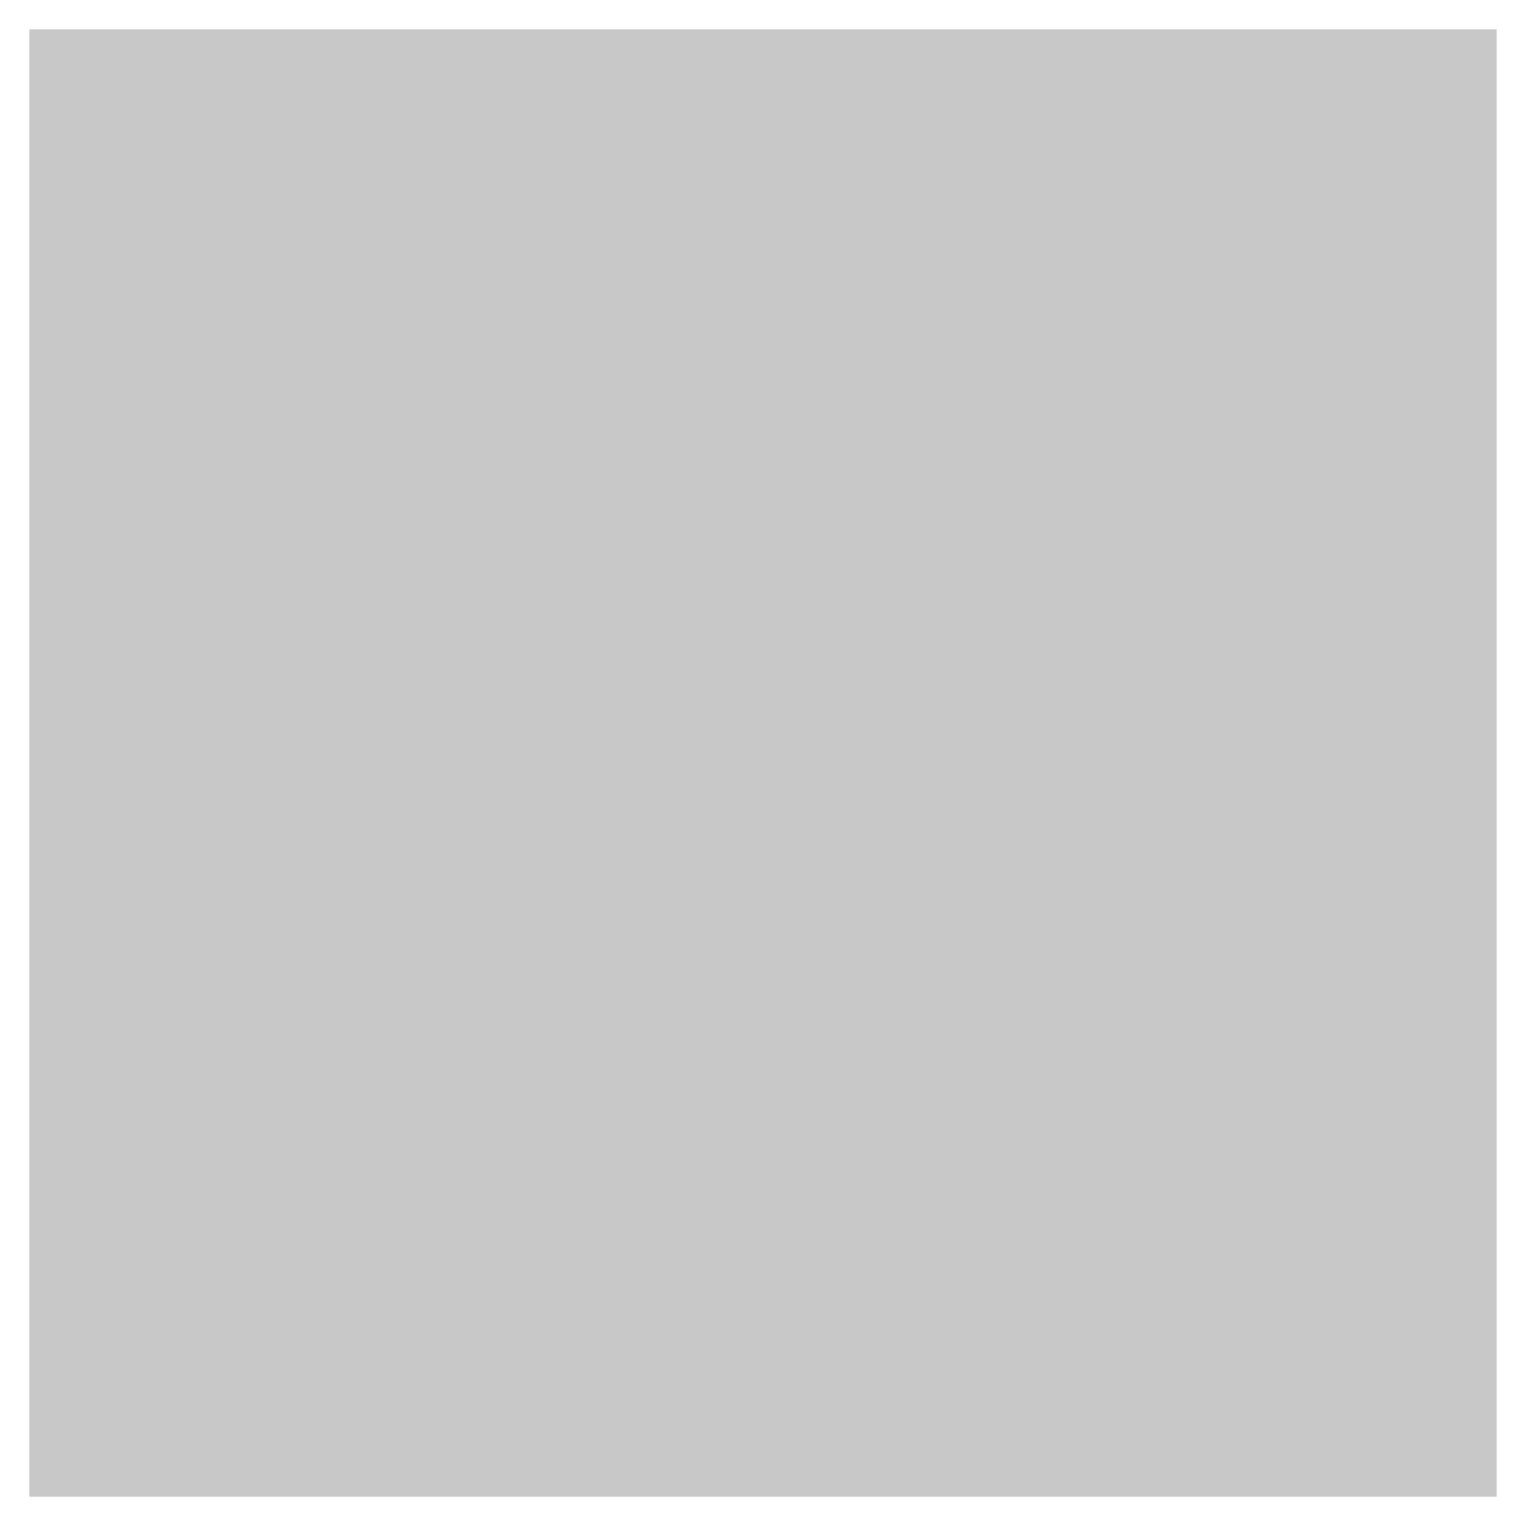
# Model space of a CAD drawing. Header units: feet. Extents: x -0.06 to 0.06, y -0.06 to 0.06.
import ezdxf

# ---------------------------------------------------------------- set-up
doc = ezdxf.new("R2010")
doc.units = ezdxf.units.FT
doc.header["$MEASUREMENT"] = 0

msp = doc.modelspace()

# ---------------------------------------------------------------- linework, layer by layer
msp.add_solid([(-0.05997, -0.05997), (0.05997, -0.05997), (-0.05997, 0.05997), (0.05997, 0.05997)])

doc.saveas('drawing.dxf')
